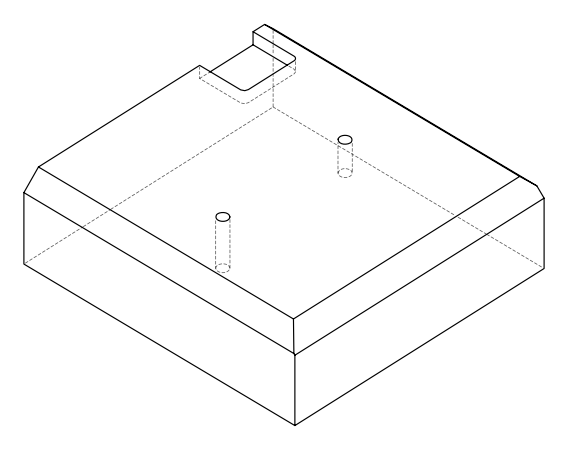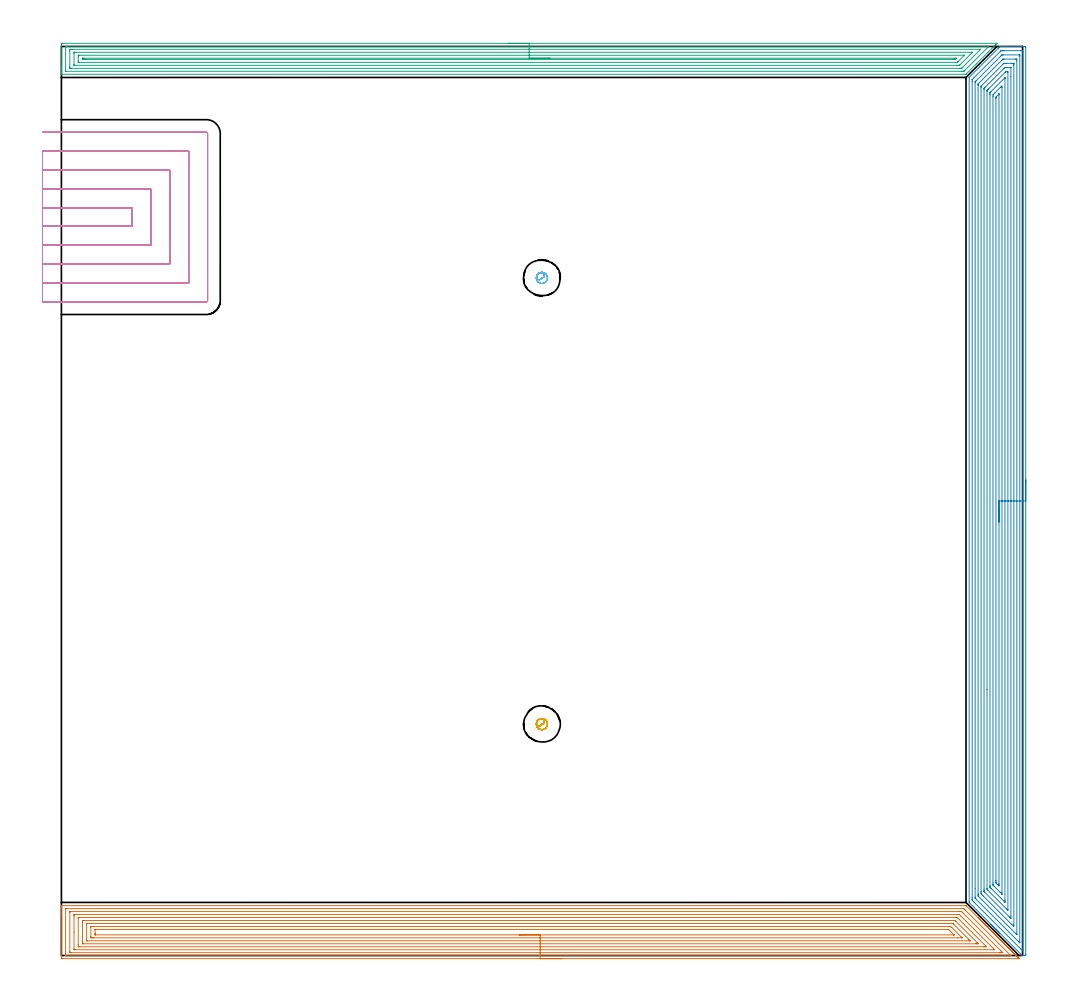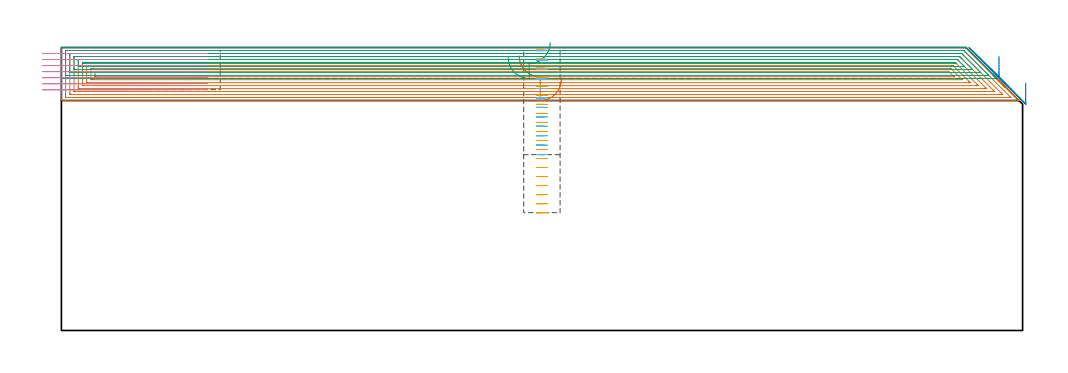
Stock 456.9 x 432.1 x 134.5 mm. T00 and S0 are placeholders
(PLAN: 6 operations, 1 tool changes, 107.7 min)
(1 AREA_MILL | FG_CHAMFER_SURFACE | UGT0205_001 | 32.35 min | 144556 mm3)
(2 AREA_MILL_1 | FG_CHAMFER_SURFACE_1 | UGT0205_001 | 33.67 min | 150943 mm3)
(3 AREA_MILL_2 | FG_CHAMFER_SURFACE_2 | UGT0205_001 | 21.2 min | 47023 mm3)
(4 MILL_SLOT | SLOT_PARTIAL_RECTANGULAR | NXT0201_011 | Follow Part, ap 3, ae 75% | 17.03 min | 139444 mm3)
(5 MILL_BLIND_HOLE_FROM_SOLID_MATERIAL | STEP1POCKET | NXT0201_011 | Spiral | 2.11 min | 18422 mm3)
(6 MILL_BLIND_HOLE_FROM_SOLID_MATERIAL_1 | STEP1POCKET_1 | NXT0201_011 | Spiral | 1.33 min | 11961 mm3)
(TOOL UGT0205_001 | Chamfer Mill 20 x 3 x 45 deg. | D20 FL50 Z2)
(TOOL NXT0201_011 | ENDMILL 12mm [2P460-1200-NA 1630] | D12 FL38 Z6)
(OP 1 AREA_MILL)
G17 G21 G94 G90
T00 M6
G54
G17 G0 G90 X237.6 Y-1.5 S1061 M3
G43 Z144.5 H0
Z119.3
G94 G1 X237.562 Z118.428 F250.
X237.448 Z117.564
X237.259 Z116.712
X236.997 Z115.88
X236.663 Z115.074
X236.26 Z114.3
X235.791 Z113.564
X235.26 Z112.872
X234.671 Z112.229
X234.028 Z111.64
X233.336 Z111.109
X232.6 Z110.64
X231.826 Z110.237
X231.02 Z109.903
X230.188 Z109.641
X229.336 Z109.452
X228.472 Z109.338
X227.6 Z109.3
X0.622 Y-1.499 Z109.301
X0.048 Y-1.493 Z109.304
X0.008 Y-1.492 Z109.306
X0. Y-0.922 Z109.876
Y19.831 Z130.626
Y22.231 Z133.026
Y22.928 Z133.728
Y23.248 Z134.047
X0.008 Y23.65 Z134.442
X0.01 Y23.697 Z134.488
X0.175 Y23.7 Z134.5
X429.557
X429.995 Y23.699 Z134.486
X430.111 Y23.59 Z134.388
X435.626 Y18.076 Z128.872
X435.734 Y17.966 Z128.766
X435.812 Y17.888 Z128.687
X435.923 Y17.779 Z128.575
X436.03 Y17.67 Z128.47
X436.11 Y17.59 Z128.39
X436.22 Y17.482 Z128.278
X436.326 Y17.375 Z128.174
X436.408 Y17.292 Z128.092
X436.517 Y17.185 Z127.981
X436.621 Y17.079 Z127.878
X436.706 Y16.994 Z127.794
X436.814 Y16.888 Z127.684
X436.917 Y16.783 Z127.583
X437.004 Y16.696 Z127.496
X437.11 Y16.591 Z127.387
X437.213 Y16.487 Z127.287
X437.302 Y16.399 Z127.198
X437.407 Y16.295 Z127.091
X437.509 Y16.191 Z126.991
X437.6 Y16.101 Z126.9
X437.704 Y15.998 Z126.794
X437.805 Y15.896 Z126.695
X437.897 Y15.803 Z126.602
X438.001 Y15.701 Z126.497
X438.1 Y15.6 Z126.399
X438.195 Y15.505 Z126.304
X438.298 Y15.404 Z126.2
X438.396 Y15.304 Z126.103
X438.493 Y15.207 Z126.007
X438.595 Y15.107 Z125.903
X438.692 Y15.008 Z125.808
X438.791 Y14.909 Z125.709
X438.891 Y14.81 Z125.606
X438.988 Y14.712 Z125.512
X439.089 Y14.611 Z125.411
X439.188 Y14.514 Z125.31
X439.284 Y14.417 Z125.216
X439.387 Y14.313 Z125.113
X439.485 Y14.217 Z125.013
X439.58 Y14.121 Z124.92
X439.685 Y14.016 Z124.815
X439.782 Y13.92 Z124.716
X439.875 Y13.825 Z124.624
X439.983 Y13.718 Z124.517
X440.079 Y13.623 Z124.419
X440.171 Y13.529 Z124.328
X440.28 Y13.42 Z124.219
X440.376 Y13.326 Z124.122
X440.467 Y13.233 Z124.033
X440.578 Y13.122 Z123.921
X440.672 Y13.029 Z123.825
X440.763 Y12.937 Z123.737
X440.876 Y12.824 Z123.623
X440.969 Y12.733 Z123.529
X441.059 Y12.642 Z123.441
X441.174 Y12.526 Z123.326
X441.266 Y12.436 Z123.232
X441.355 Y12.346 Z123.145
X441.472 Y12.228 Z123.028
X441.563 Y12.139 Z122.935
X441.65 Y12.05 Z122.849
X441.77 Y11.931 Z122.73
X441.86 Y11.842 Z122.638
X441.946 Y11.754 Z122.553
X442.068 Y11.633 Z122.432
X442.157 Y11.545 Z122.341
X442.242 Y11.458 Z122.258
X442.366 Y11.335 Z122.134
X442.453 Y11.248 Z122.045
X442.538 Y11.163 Z121.962
X442.663 Y11.037 Z121.836
X442.75 Y10.952 Z121.748
X442.834 Y10.867 Z121.666
X442.961 Y10.739 Z121.538
X443.047 Y10.655 Z121.451
X443.129 Y10.571 Z121.37
X443.259 Y10.441 Z121.24
X443.344 Y10.358 Z121.154
X443.425 Y10.275 Z121.074
X443.557 Y10.143 Z120.943
X443.641 Y10.061 Z120.857
X443.721 Y9.979 Z120.779
X443.855 Y9.845 Z120.645
X443.938 Y9.764 Z120.56
X444.017 Y9.684 Z120.483
X444.153 Y9.548 Z120.347
X444.234 Y9.467 Z120.264
X444.313 Y9.388 Z120.187
X444.451 Y9.25 Z120.049
X444.531 Y9.171 Z119.967
X444.609 Y9.092 Z119.891
X444.748 Y8.952 Z119.751
X444.828 Y8.874 Z119.67
X444.904 Y8.796 Z119.595
X445.046 Y8.654 Z119.453
X445.125 Y8.577 Z119.373
X445.2 Y8.5 Z119.299
X445.344 Y8.356 Z119.155
X445.422 Y8.28 Z119.076
X445.496 Y8.204 Z119.004
X445.642 Y8.058 Z118.857
X445.719 Y7.983 Z118.779
X445.792 Y7.909 Z118.708
X445.94 Y7.76 Z118.56
X446.015 Y7.686 Z118.483
X446.088 Y7.613 Z118.412
X446.238 Y7.463 Z118.262
X446.312 Y7.39 Z118.186
X446.383 Y7.317 Z118.116
X446.536 Y7.165 Z117.964
X446.609 Y7.093 Z117.889
X446.679 Y7.021 Z117.82
X446.834 Y6.867 Z117.666
X446.906 Y6.796 Z117.592
X446.975 Y6.725 Z117.524
X447.131 Y6.569 Z117.368
X447.203 Y6.499 Z117.295
X447.271 Y6.43 Z117.229
X447.429 Y6.271 Z117.07
X447.499 Y6.202 Z116.999
X447.567 Y6.134 Z116.933
X447.727 Y5.973 Z116.772
X447.796 Y5.905 Z116.702
X447.862 Y5.838 Z116.637
X448.025 Y5.675 Z116.474
X448.093 Y5.609 Z116.405
X448.158 Y5.542 Z116.341
X448.323 Y5.377 Z116.177
X448.39 Y5.312 Z116.108
X448.454 Y5.246 Z116.045
X448.621 Y5.08 Z115.879
X448.687 Y5.015 Z115.811
X448.75 Y4.951 Z115.75
X448.919 Y4.782 Z115.581
X448.984 Y4.718 Z115.515
X449.046 Y4.655 Z115.454
X449.217 Y4.484 Z115.283
X449.28 Y4.421 Z115.218
X449.342 Y4.359 Z115.158
X449.514 Y4.186 Z114.985
X449.577 Y4.124 Z114.921
X449.637 Y4.063 Z114.862
X449.812 Y3.888 Z114.687
X449.874 Y3.828 Z114.624
X449.933 Y3.767 Z114.566
X450.11 Y3.59 Z114.389
X450.171 Y3.531 Z114.327
X450.229 Y3.472 Z114.27
X450.408 Y3.292 Z114.091
X450.468 Y3.234 Z114.031
X450.525 Y3.176 Z113.975
X450.706 Y2.995 Z113.794
X450.764 Y2.937 Z113.734
X450.821 Y2.88 Z113.679
X451.004 Y2.697 Z113.496
X451.061 Y2.64 Z113.437
X451.116 Y2.584 Z113.383
X451.302 Y2.399 Z113.198
X451.358 Y2.343 Z113.14
X451.412 Y2.288 Z113.087
X451.6 Y2.101 Z112.9
X451.655 Y2.047 Z112.843
X451.708 Y1.992 Z112.791
X451.897 Y1.803 Z112.602
X451.952 Y1.75 Z112.547
X452.004 Y1.697 Z112.496
X452.195 Y1.505 Z112.304
X452.249 Y1.453 Z112.25
X452.3 Y1.401 Z112.2
X452.493 Y1.207 Z112.006
X452.545 Y1.156 Z111.953
X452.595 Y1.105 Z111.904
X452.791 Y0.909 Z111.708
X452.842 Y0.859 Z111.656
X452.891 Y0.809 Z111.608
X453.089 Y0.612 Z111.411
X453.139 Y0.562 Z111.359
X453.187 Y0.513 Z111.312
X453.387 Y0.314 Z111.113
X453.436 Y0.266 Z111.063
X453.483 Y0.218 Z111.017
X453.685 Y0.016 Z110.815
X453.733 Y-0.031 Z110.766
X453.779 Y-0.078 Z110.721
X453.983 Y-0.282 Z110.517
X454.029 Y-0.328 Z110.469
X454.074 Y-0.374 Z110.425
X454.28 Y-0.58 Z110.219
X454.326 Y-0.625 Z110.172
X454.37 Y-0.67 Z110.129
X454.578 Y-0.878 Z109.921
X454.623 Y-0.922 Z109.875
X454.751 Y-1.051 Z109.749
X454.876 Y-1.176 Z109.624
X455.068 Y-1.367 Z109.431
X455.174 Y-1.477 Z109.32
X455.183 Y-1.494 Z109.303
X455.174 Y-1.499 Z109.299
X454.965 Y-1.5 Z109.3
X227.6
Y-0.086 Z110.714
X2.354 Y-0.085 Z110.715
X2.245 Y-0.084 Z110.716
X2.03 Y-0.079 Z110.721
X2.009 Y-0.069 Z110.731
X2.005 Y-0.058 Z110.742
X2.002 Y-0.031 Z110.769
X2. Y0.376 Z111.176
Y0.859 Z111.659
X2.001 Y21.747 Z132.547
X2.008 Y22.231 Z133.031
X2.01 Y22.275 Z133.075
X2.191 Y22.282 Z133.082
X2.3 Y22.285 Z133.085
X428.663
X428.718 Y22.284 Z133.084
X428.827 Y22.279 Z133.079
X428.97 Y22.269 Z133.069
X429.011 Y22.231 Z133.031
X429.557 Y21.693 Z132.493
X451.004 Y0.247 Z111.047
X451.279 Y-0.031 Z110.769
X451.316 Y-0.072 Z110.728
X451.318 Y-0.077 Z110.723
X451.294 Y-0.08 Z110.72
X451.222 Y-0.084 Z110.716
X451.113 Y-0.086 Z110.714
X451.058
X227.6
Y1.328 Z112.128
X4.618 Y1.329 Z112.129
X4.196 Y1.331 Z112.131
X4.056 Y1.333 Z112.133
X4.014 Y1.335 Z112.135
X4.008 Y1.424 Z112.224
X4.004 Y1.554 Z112.354
X4.001 Y1.75 Z112.55
X4. Y1.945 Z112.745
X4.001 Y20.45 Z131.25
X4.002 Y20.643 Z131.443
X4.01 Y20.84 Z131.64
X4.019 Y20.865 Z131.665
X4.039 Y20.867 Z131.667
X4.091 Y20.87 Z131.67
X4.196 Y20.871 Z131.671
X426.876
X427.349 Y20.87 Z131.67
X427.77 Y20.867 Z131.667
X427.906 Y20.865 Z131.665
X428.053 Y20.736 Z131.536
X428.346 Y20.45 Z131.25
X428.663 Y20.137 Z130.937
X446.536 Y2.265 Z113.065
X447.05 Y1.75 Z112.55
X447.429 Y1.365 Z112.165
X447.451 Y1.335 Z112.135
X447.429 Y1.334 Z112.134
X446.957 Y1.33 Z112.13
X446.536 Y1.329 Z112.129
X446.065 Y1.328 Z112.128
X227.6
Y2.743 Z113.543
X6.774
X6.068 Y2.745 Z113.545
X6.028 Y2.747 Z113.547
X6.012 Y2.749 Z113.549
X6.009 Y2.768 Z113.568
X6.004 Y2.874 Z113.674
X6.001 Y3.087 Z113.887
X6. Y11.083 Z121.883
Y18.653 Z129.453
X6.002 Y19.106 Z129.906
X6.005 Y19.325 Z130.125
X6.01 Y19.433 Z130.233
X6.013 Y19.451 Z130.251
X6.035 Y19.453 Z130.253
X6.088 Y19.455 Z130.255
X6.877 Y19.457 Z130.257
X6.98
X426.086
X426.876 Y19.45 Z130.25
X427.68 Y18.669 Z129.469
X427.77 Y18.581 Z129.381
X442.961 Y3.389 Z114.189
X443.571 Y2.768 Z113.568
X443.583 Y2.749 Z113.549
X443.555 Y2.747 Z113.547
X443.47 Y2.745 Z113.545
X443.301 Y2.743 Z113.543
X442.961
X227.6
Y4.157 Z114.957
X8.664 Y4.158 Z114.958
X8.031 Y4.161 Z114.961
X8.019 Y4.163 Z114.963
X8.007 Y4.185 Z114.985
X8.003 Y4.421 Z115.221
X8. Y5.083 Z115.883
Y5.312 Z116.112
Y17.55 Z128.35
X8.002 Y17.779 Z128.579
X8.006 Y17.944 Z128.744
X8.01 Y18.025 Z128.825
X8.018 Y18.036 Z128.836
X8.059 Y18.039 Z128.839
X8.134 Y18.041 Z128.841
X8.399 Y18.043 Z128.843
X8.664
X424.824
X425.089 Y18.042 Z128.842
X425.722 Y18.038 Z128.838
X425.845 Y18.036 Z128.836
X425.983 Y17.912 Z128.712
X426.12 Y17.779 Z128.579
X426.876 Y17.026 Z127.826
X439.387 Y4.515 Z115.315
X439.479 Y4.421 Z115.221
X439.57 Y4.326 Z115.126
X439.722 Y4.163 Z114.963
X439.648 Y4.161 Z114.961
X439.387 Y4.159 Z114.959
X438.758 Y4.157 Z114.957
X438.493
X227.6
Y5.571 Z116.371
X10.451 Y5.572 Z116.372
X10.189 Y5.573 Z116.373
X10.072 Y5.576 Z116.376
X10.019 Y5.578 Z116.378
X10.01 Y5.604 Z116.404
X10.003 Y5.758 Z116.558
X10.001 Y6.202 Z117.002
X10. Y6.652 Z117.452
Y15.998 Z126.798
X10.002 Y16.446 Z127.246
X10.008 Y16.597 Z127.397
X10.01 Y16.619 Z127.419
X10.019 Y16.622 Z127.422
X10.056 Y16.625 Z127.425
X10.135 Y16.628 Z127.428
X10.451 Y16.629 Z127.429
X10.712
X424.195 Y16.628 Z127.428
X424.457 Y16.627 Z127.427
X424.772 Y16.623 Z127.423
X424.807 Y16.622 Z127.422
X424.861 Y16.58 Z127.38
X424.963 Y16.484 Z127.284
X425.089 Y16.363 Z127.163
X435.25 Y6.202 Z117.002
X435.812 Y5.635 Z116.435
X435.854 Y5.587 Z116.387
Y5.578 Z116.378
X435.812 Y5.577 Z116.377
X435.55 Y5.573 Z116.373
X434.919 Y5.571 Z116.371
X434.658
X227.6
Y6.985 Z117.785
X12.239 Y6.986 Z117.786
X12.131 Y6.987 Z117.787
X12.06 Y6.99 Z117.79
X12.011 Y6.992 Z117.792
X12.008 Y7.014 Z117.814
X12.004 Y7.093 Z117.893
X12.001 Y7.33 Z118.13
Y15.107 Z125.907
X12.003 Y15.167 Z125.967
X12.006 Y15.196 Z125.996
X12.009 Y15.205 Z126.005
X12.025 Y15.208 Z126.008
X12.133 Y15.213 Z126.013
X12.239 Y15.214 Z126.014
X423.302
X423.765 Y15.208 Z126.008
X423.814 Y15.176 Z125.976
X423.889 Y15.107 Z125.907
X424.195 Y14.806 Z125.606
X431.344 Y7.658 Z118.458
X431.906 Y7.093 Z117.893
X431.985 Y7.01 Z117.81
X431.998 Y6.995 Z117.795
X431.919 Y6.992 Z117.792
X431.775 Y6.988 Z117.788
X431.56 Y6.986 Z117.786
X431.452 Y6.985 Z117.785
X227.6
Y8.4 Z119.2
X15.395
X14.92
X14.499 Y8.402 Z119.202
X14.026 Y8.407 Z119.207
X14.002 Y8.874 Z119.674
X14.001 Y8.899 Z119.699
Y13.351 Z124.151
X14.026 Y13.793 Z124.593
X14.447 Y13.797 Z124.597
X14.92 Y13.799 Z124.599
X15.337 Y13.8 Z124.6
X422.408
X422.567 Y13.799 Z124.599
X422.693 Y13.796 Z124.596
X422.73 Y13.794 Z124.594
X422.76 Y13.781 Z124.581
X423.302 Y13.252 Z124.052
X427.77 Y8.783 Z119.583
X428.066 Y8.478 Z119.278
X428.131 Y8.411 Z119.211
X428.102 Y8.406 Z119.206
X428.052 Y8.404 Z119.204
X427.77 Y8.401 Z119.201
X425.983 Y8.399 Z119.199
X227.6 Y8.4 Z119.2
Y9.814 Z120.614
X16.269
X16.075 Y9.816 Z120.616
X16.028 Y9.818 Z120.618
X16.011 Y9.82 Z120.62
X16.009 Y9.835 Z120.635
X16.005 Y9.901 Z120.701
X16. Y10.468 Z121.268
Y10.655 Z121.455
X16.002 Y12.248 Z123.048
X16.007 Y12.35 Z123.15
X16.01 Y12.375 Z123.175
X16.024 Y12.379 Z123.179
X16.074 Y12.382 Z123.182
X16.285 Y12.385 Z123.185
X16.707 Y12.386 Z123.186
X421.565 Y12.385 Z123.185
X421.669 Y12.381 Z123.181
X421.692 Y12.38 Z123.18
X421.736 Y12.356 Z123.156
X421.945 Y12.152 Z122.952
X422.255 Y11.847 Z122.647
X424.255 Y9.848 Z120.648
X424.275 Y9.823 Z120.623
X424.277 Y9.818 Z120.618
X424.276 Y9.817 Z120.617
X424.25 Y9.815 Z120.615
X424.195 Y9.814 Z120.614
X424.146
X227.6
X226.728 Z120.652
X225.863 Z120.766
X225.012 Z120.954
X224.18 Z121.217
X223.374 Z121.551
X222.6 Z121.953
X221.864 Z122.422
X221.172 Z122.953
X220.529 Z123.543
X219.94 Z124.186
X219.408 Z124.878
X218.94 Z125.614
X218.537 Z126.388
X218.203 Z127.194
X217.941 Z128.026
X217.752 Z128.877
X217.638 Z129.742
X217.6 Z130.614
G0 Z144.5
M5
M2
(OP 2 AREA_MILL_1)
G17 G21 G94 G90
T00 M6
G54
G17 G0 G90 X458.4 Y226.05 S1061 M3
G43 Z144.5 H0
Z117.6
G94 G1 Y226.012 Z116.728 F250.
Y225.898 Z115.864
Y225.709 Z115.012
Y225.447 Z114.18
Y225.113 Z113.374
Y224.71 Z112.6
Y224.242 Z111.864
Y223.71 Z111.172
Y223.121 Z110.529
Y222.478 Z109.94
Y221.786 Z109.408
Y221.05 Z108.94
Y220.276 Z108.537
Y219.47 Z108.203
Y218.638 Z107.941
Y217.786 Z107.752
Y216.922 Z107.638
Y216.05 Z107.6
Y0.345
X458.397 Y0.178 Z107.603
X458.391 Y0.002 Z107.605
X458.196 Y0. Z107.8
X458.019 Z107.976
X456.752 Y0.001 Z109.246
X456.73 Y0.003 Z109.268
X456.705 Y0.006 Z109.292
X456.669 Y0.029 Z109.328
X456.508 Y0.19 Z109.488
X456.372 Y0.327 Z109.627
X456.097 Y0.603 Z109.903
X445.987 Y10.711 Z120.01
X445.943 Y10.756 Z120.055
X445.736 Y10.964 Z120.263
X445.691 Y11.008 Z120.306
X445.646 Y11.054 Z120.353
X445.441 Y11.258 Z120.558
X445.395 Y11.304 Z120.602
X445.348 Y11.352 Z120.651
X445.146 Y11.553 Z120.853
X445.098 Y11.6 Z120.899
X445.05 Y11.65 Z120.949
X444.852 Y11.848 Z121.147
X444.802 Y11.897 Z121.195
X444.752 Y11.948 Z121.247
X444.557 Y12.143 Z121.442
X444.505 Y12.193 Z121.491
X444.454 Y12.246 Z121.545
X444.262 Y12.438 Z121.737
X444.209 Y12.489 Z121.788
X444.156 Y12.544 Z121.843
X443.967 Y12.732 Z122.032
X443.913 Y12.786 Z122.084
X443.858 Y12.842 Z122.141
X443.672 Y13.027 Z122.327
X443.616 Y13.082 Z122.38
X443.56 Y13.14 Z122.439
X443.378 Y13.322 Z122.621
X443.32 Y13.378 Z122.677
X443.262 Y13.438 Z122.737
X443.083 Y13.617 Z122.916
X443.024 Y13.675 Z122.973
X442.964 Y13.736 Z123.035
X442.788 Y13.911 Z123.211
X442.727 Y13.971 Z123.269
X442.666 Y14.034 Z123.333
X442.493 Y14.206 Z123.506
X442.431 Y14.267 Z123.566
X442.368 Y14.332 Z123.631
X442.198 Y14.501 Z123.801
X442.135 Y14.564 Z123.862
X442.07 Y14.629 Z123.929
X441.904 Y14.796 Z124.095
X441.838 Y14.86 Z124.158
X431.684 Y25.015 Z134.315
X431.56 Y25.142 Z134.439
X431.507 Y25.199 Z134.492
X431.5 Y25.654 Z134.5
Y417.172
X431.504 Y417.395 Z134.489
X431.588 Y417.489 Z134.41
X445.395 Y431.296 Z120.602
X445.741 Y431.641 Z120.259
X445.941 Y431.841 Z120.059
X446.174 Y432.071 Z119.824
X446.208 Y432.097 Z119.789
X446.372 Y432.1 Z119.627
X447.173 Z118.821
X448.417 Z117.58
X448.951 Z117.043
X457.842 Z108.156
X458.111 Y432.098 Z107.886
X458.392 Y432.09 Z107.606
X458.399 Y431.808 Z107.599
X458.4 Y216.05 Z107.6
X456.986 Z109.014
Y3.274
X456.982 Y2.413 Z109.018
X456.98 Y2.385 Z109.02
X456.953 Y2.209 Z109.047
X456.741 Y2.413 Z109.259
X456.064 Y3.086 Z109.936
X455.843 Y3.307 Z110.157
X433.836 Y25.314 Z132.164
X433.498 Y25.654 Z132.502
X432.947 Y26.214 Z133.053
X432.918 Y26.548 Z133.082
X432.916 Y26.579 Z133.084
X432.914 Y27.442 Z133.086
Y415.385
X432.916 Y416.279 Z133.084
X432.917 Y416.309 Z133.083
X432.921 Y416.341 Z133.079
X432.947 Y416.386 Z133.053
X433.78 Y417.23 Z132.22
X446.284 Y429.734 Z119.716
X446.568 Y430.009 Z119.432
X446.648 Y430.086 Z119.352
X446.768 Y430.094 Z119.232
X447.173 Y430.098 Z118.827
X447.651 Y430.1 Z118.349
X448.062 Z117.938
X456.064 Y430.099 Z109.936
X456.545 Y430.097 Z109.455
X456.953 Y430.09 Z109.047
X456.983 Y429.687 Z109.017
X456.984 Y429.655 Z109.016
X456.986 Y428.793 Z109.014
Y216.05
X455.572 Z110.428
X455.571 Y6.883 Z110.429
X455.57 Y6.485 Z110.43
X455.566 Y6.085 Z110.434
X455.565 Y6.049 Z110.435
X455.53 Y6.079 Z110.47
X455.448 Y6.155 Z110.552
X455.327 Y6.274 Z110.674
X455.174 Y6.425 Z110.826
X434.726 Y26.874 Z131.274
X434.444 Y27.16 Z131.556
X434.374 Y27.233 Z131.626
X434.342 Y27.269 Z131.658
X434.335 Y27.31 Z131.665
X434.333 Y27.442 Z131.667
X434.33 Y27.84 Z131.67
X434.328 Y31.749 Z131.672
X434.329 Y414.89 Z131.671
X434.331 Y415.137 Z131.669
X434.333 Y415.261 Z131.667
X434.335 Y415.318 Z131.665
X434.392 Y415.385 Z131.608
X434.556 Y415.555 Z131.444
X434.726 Y415.726 Z131.274
X435.001 Y416.002 Z130.999
X446.59 Y427.591 Z119.41
X446.901 Y427.899 Z119.099
X447.04 Y428.028 Z118.96
X447.108 Y428.09 Z118.892
X447.173 Y428.092 Z118.827
X447.863 Y428.099 Z118.137
X455.174 Y428.1 Z110.826
X455.374 Y428.099 Z110.626
X455.507 Y428.095 Z110.493
X455.555 Y428.09 Z110.445
X455.566 Y428.086 Z110.434
X455.567 Y428.079 Z110.433
X455.57 Y428.032 Z110.43
X455.571 Y427.899 Z110.429
X455.572 Y427.5 Z110.428
Y216.05
X454.157 Z111.843
Y10.15
X454.156 Y9.996 Z111.844
X454.153 Y9.92 Z111.847
X454.151 Y9.911 Z111.849
X454.149 Y9.91 Z111.851
X454.118 Y9.938 Z111.882
X453.591 Y10.458 Z112.409
X435.912 Y28.138 Z130.088
X435.814 Y28.24 Z130.186
X435.767 Y28.293 Z130.233
X435.75 Y28.316 Z130.251
X435.748 Y28.336 Z130.252
X435.743 Y29.1 Z130.257
Y29.229
Y413.597
X435.744 Y413.98 Z130.256
X435.747 Y414.171 Z130.253
X435.75 Y414.264 Z130.25
X435.759 Y414.299 Z130.241
X435.781 Y414.324 Z130.219
X435.941 Y414.491 Z130.059
X447.173 Y425.724 Z118.827
X447.367 Y425.916 Z118.633
X447.468 Y426.012 Z118.532
X447.53 Y426.069 Z118.47
X447.57 Y426.09 Z118.43
X447.623 Y426.092 Z118.377
X448.073 Y426.1 Z117.927
X453.408 Z112.592
X453.839 Y426.095 Z112.161
X454.055 Y426.09 Z111.945
X454.151 Y426.085 Z111.849
X454.157 Y425.218 Z111.843
Y216.05
X452.743 Z113.257
X452.742 Y14.691 Z113.258
X452.738 Y14.034 Z113.262
X452.736 Y13.804 Z113.264
X452.507 Y13.997 Z113.493
X452.466 Y14.034 Z113.534
X451.618 Y14.88 Z114.382
X438.162 Y28.336 Z127.838
X437.393 Y29.108 Z128.607
X437.274 Y29.229 Z128.726
X437.164 Y29.353 Z128.836
X437.162 Y29.462 Z128.838
X437.158 Y30.123 Z128.842
X437.157 Y30.36 Z128.843
Y412.703
X437.158 Y412.939 Z128.842
X437.162 Y413.177 Z128.838
X437.164 Y413.242 Z128.836
X437.183 Y413.273 Z128.817
X437.238 Y413.332 Z128.762
X437.393 Y413.494 Z128.607
X447.696 Y423.797 Z118.304
X447.819 Y423.918 Z118.181
X447.918 Y424.013 Z118.082
X447.983 Y424.073 Z118.017
X448.062 Y424.09 Z117.938
X448.288 Y424.096 Z117.712
X448.951 Y424.1 Z117.049
X449.173 Z116.827
X451.841 Z114.159
X452.507 Y424.099 Z113.493
X452.733 Y424.097 Z113.267
X452.739 Y424.091 Z113.261
X452.741 Y424.089 Z113.259
X452.743 Y423.43 Z113.257
Y423.193
Y216.05
X451.329 Z114.671
Y18.503
X451.327 Y17.902 Z114.673
X451.324 Y17.699 Z114.676
X451.322 Y17.644 Z114.678
X451.2 Y17.759 Z114.8
X451.012 Y17.94 Z114.988
X450.729 Y18.219 Z115.271
X438.825 Y30.123 Z127.175
X438.71 Y30.244 Z127.29
X438.619 Y30.341 Z127.381
X438.578 Y30.392 Z127.422
X438.577 Y30.426 Z127.423
X438.573 Y30.725 Z127.427
X438.572 Y31.017 Z127.428
X438.571 Y31.62 Z127.429
X438.572 Y411.809 Z127.428
X438.574 Y412.111 Z127.426
X438.576 Y412.186 Z127.424
X438.578 Y412.219 Z127.422
X438.596 Y412.24 Z127.404
X438.668 Y412.315 Z127.332
X439.051 Y412.703 Z126.949
X448.062 Y421.714 Z117.938
X448.336 Y421.984 Z117.664
X448.415 Y422.059 Z117.585
X448.446 Y422.087 Z117.554
X448.502 Y422.093 Z117.498
X448.951 Y422.098 Z117.049
X449.385 Y422.1 Z116.615
X450.274 Z115.726
X450.729 Z115.271
X451.164 Y422.099 Z114.836
X451.305 Y422.093 Z114.695
X451.318 Y422.091 Z114.682
X451.322 Y422.079 Z114.678
X451.325 Y422.032 Z114.675
X451.328 Y421.934 Z114.672
X451.329 Y417.836 Z114.671
Y216.05
X449.915 Z116.085
X449.914 Y21.928 Z116.086
X449.912 Y21.778 Z116.088
X449.907 Y21.502 Z116.093
X449.84 Y21.565 Z116.16
X449.32 Y22.078 Z116.68
X440.381 Y31.017 Z125.619
X440.06 Y31.345 Z125.94
X439.996 Y31.413 Z126.004
X439.989 Y31.686 Z126.011
X439.986 Y31.836 Z126.014
X439.985 Y126.495 Z126.015
X439.986 Y410.915 Z126.014
X439.987 Y410.989 Z126.013
X439.99 Y411.065 Z126.01
X439.998 Y411.188 Z126.002
X440.06 Y411.255 Z125.94
X440.334 Y411.534 Z125.666
X440.607 Y411.809 Z125.393
X440.778 Y411.981 Z125.222
X448.652 Y419.854 Z117.348
X448.803 Y420.003 Z117.197
X448.853 Y420.05 Z117.147
X448.893 Y420.084 Z117.107
X448.951 Y420.09 Z117.049
X449.6 Y420.095 Z116.4
X449.84 Y420.09 Z116.16
X449.908 Y420.071 Z116.092
X449.912 Y419.929 Z116.088
X449.914 Y419.854 Z116.086
X449.915 Y216.05 Z116.085
X448.5 Z117.5
Y26.107
X448.499 Y25.654 Z117.501
X448.496 Y25.427 Z117.504
X448.494 Y25.387 Z117.506
X448.488 Y25.37 Z117.512
X448.435 Y25.421 Z117.565
X448.194 Y25.654 Z117.806
X441.936 Y31.911 Z124.064
X441.838 Y32.01 Z124.162
X441.445 Y32.413 Z124.555
X441.406 Y32.466 Z124.594
X441.404 Y32.541 Z124.596
X441.401 Y32.658 Z124.599
X441.4 Y32.805 Z124.6
Y33.246
Y409.128
X441.401 Y409.567 Z124.599
X441.405 Y410.022 Z124.595
X441.406 Y410.127 Z124.594
X441.463 Y410.205 Z124.537
X441.558 Y410.303 Z124.442
X441.838 Y410.59 Z124.162
X448.42 Y417.173 Z117.58
X448.448 Y417.199 Z117.552
X448.466 Y417.214 Z117.534
X448.491 Y417.232 Z117.509
X448.495 Y417.205 Z117.505
X448.497 Y417.173 Z117.503
X448.5 Y416.932 Z117.5
Y416.732
Y216.05
X447.086 Z118.914
Y30.123
X447.082 Y29.321 Z118.918
X447.079 Y29.229 Z118.921
X447.077 Z118.923
X447.069 Z118.931
X446.284 Y30.012 Z119.716
X446.173 Y30.123 Z119.827
X443.491 Y32.805 Z122.509
X443.364 Y32.932 Z122.636
X443.108 Y33.192 Z122.892
X442.934 Y33.371 Z123.066
X442.82 Y33.492 Z123.18
X442.819 Y33.512 Z123.181
X442.815 Y33.611 Z123.185
X442.814 Y33.699 Z123.186
Y34.506
Y408.234
X442.82 Y409.034 Z123.18
X442.831 Y409.128 Z123.169
X443.667 Y409.971 Z122.333
X446.284 Y412.588 Z119.716
X446.4 Y412.703 Z119.6
X446.466 Y412.768 Z119.534
X446.793 Y413.085 Z119.207
X447.079 Y413.339 Z118.921
X447.085 Y412.791 Z118.915
X447.086 Y412.703 Z118.914
Y216.05
X445.672 Z120.328
Y34.314
X445.671 Y33.699 Z120.329
X445.669 Y33.423 Z120.331
X445.665 Y33.142 Z120.335
X445.658 Y33.099 Z120.342
X445.604 Y33.149 Z120.396
X445.511 Y33.238 Z120.489
X445.395 Y33.352 Z120.605
X445.047 Y33.699 Z120.953
X444.505 Y34.243 Z121.495
X444.332 Y34.421 Z121.668
X444.248 Y34.51 Z121.752
X444.235 Y34.593 Z121.765
X444.232 Y34.868 Z121.768
X444.229 Y35.487 Z121.771
X444.228 Y35.766 Z121.772
Y407.34
X444.229 Y407.618 Z121.771
X444.233 Y407.926 Z121.768
X444.235 Y408.075 Z121.765
X444.382 Y408.234 Z121.618
X444.443 Y408.297 Z121.557
X444.505 Y408.36 Z121.495
X445.395 Y409.249 Z120.605
X445.455 Y409.309 Z120.545
X445.575 Y409.426 Z120.425
X445.656 Y409.5 Z120.344
X445.668 Y409.509 Z120.332
X445.669 Y409.508 Z120.331
X445.671 Y409.486 Z120.329
X445.672 Y409.407 Z120.328
Y409.128
Y216.05
Y215.178 Z120.366
Y214.314 Z120.48
Y213.462 Z120.669
Y212.63 Z120.931
Y211.824 Z121.265
Y211.05 Z121.668
Y210.314 Z122.136
Y209.622 Z122.668
Y208.979 Z123.257
Y208.39 Z123.9
Y207.858 Z124.592
Y207.39 Z125.328
Y206.987 Z126.102
Y206.653 Z126.908
Y206.391 Z127.74
Y206.202 Z128.591
Y206.088 Z129.456
Y206.05 Z130.328
G0 Z144.5
M5
M2
(OP 3 AREA_MILL_2)
G17 G21 G94 G90
T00 M6
G54
G17 G0 G90 X212.35 Y433.6 S1061 M3
G43 Z144.5 H0
Z129.8
G94 G1 X212.388 Z128.928 F250.
X212.502 Z128.063
X212.691 Z127.212
X212.953 Z126.38
X213.287 Z125.574
X213.69 Z124.8
X214.159 Z124.064
X214.69 Z123.372
X215.279 Z122.729
X215.922 Z122.139
X216.614 Z121.608
X217.35 Z121.14
X218.124 Z120.737
X218.93 Z120.403
X219.762 Z120.141
X220.614 Z119.952
X221.479 Z119.838
X222.35 Z119.8
X444.668 Y433.599 Z119.799
X444.683 Y433.594 Z119.803
X444.668 Y433.572 Z119.826
X444.5 Y433.399 Z120.
X444.422 Y433.322 Z120.078
X443.911 Y432.809 Z120.586
X443.754 Y432.653 Z120.744
X443.625 Y432.524 Z120.874
X443.474 Y432.372 Z121.024
X443.327 Y432.225 Z121.172
X443.178 Y432.077 Z121.321
X443.036 Y431.934 Z121.461
X442.899 Y431.797 Z121.6
X442.731 Y431.63 Z121.768
X440.496 Y429.395 Z124.003
X434.9 Y423.799 Z129.599
X430.14 Y419.041 Z134.358
X429.995 Y418.904 Z134.489
X429.768 Y418.9 Z134.5
X0.181
X0.01 Y418.903 Z134.488
X0.005 Y418.958 Z134.434
X0.001 Y419.042 Z134.35
X0. Y419.186 Z134.213
Y419.422 Z133.978
Y420.129 Z133.266
Y421.357 Z132.04
Y421.878 Z131.517
Y422.492 Z130.904
X0.001 Y432.633 Z120.765
X0.006 Y433.246 Z120.152
X0.01 Y433.593 Z119.804
X0.269 Y433.597 Z119.802
X0.628 Y433.6 Z119.8
X222.35
Y432.186 Z121.214
X440.312 Y432.185 Z121.215
X440.496
X440.689 Y432.182 Z121.218
X440.816 Y432.179 Z121.221
X440.758 Y432.116 Z121.284
X440.602 Y431.954 Z121.446
X440.496 Y431.846 Z121.554
X440.32 Y431.669 Z121.731
X429.267 Y420.618 Z132.782
X429.135 Y420.488 Z132.912
X429.026 Y420.385 Z133.015
X428.957 Y420.321 Z133.079
X428.874 Y420.319 Z133.081
X428.682 Y420.316 Z133.084
X427.98 Y420.314 Z133.086
X427.79
X2.225 Y420.315 Z133.085
X2.06 Y420.318 Z133.082
X2.02 Y420.321 Z133.079
X2.01 Y420.323 Z133.077
X2.006 Y420.335 Z133.065
X2.003 Y420.368 Z133.032
X2. Y420.535 Z132.865
Y431.903 Z121.497
X2.003 Y432.039 Z121.361
X2.007 Y432.147 Z121.253
X2.01 Y432.177 Z121.223
X2.022 Y432.179 Z121.221
X2.064 Y432.182 Z121.218
X2.416 Y432.185 Z121.215
X2.606 Y432.186 Z121.214
X222.35
Y430.772 Z122.628
X436.768 Y430.771 Z122.629
X436.826 Y430.77 Z122.63
X436.92 Y430.767 Z122.633
X436.944 Y430.765 Z122.635
X436.934 Y430.745 Z122.655
X436.92 Y430.722 Z122.678
X436.871 Y430.671 Z122.729
X436.823 Y430.623 Z122.777
X428.029 Y421.829 Z131.571
X427.98 Y421.782 Z131.618
X427.928 Y421.739 Z131.661
X427.886 Y421.735 Z131.665
X427.794 Y421.732 Z131.668
X427.609 Y421.73 Z131.67
X427.238 Y421.729 Z131.671
X427.086 Y421.728 Z131.672
X4.946 Y421.729 Z131.671
X4.204 Y421.732 Z131.668
X4.052 Y421.734 Z131.666
X4.016 Y421.735 Z131.665
X4.01 Y421.759 Z131.641
X4.005 Y421.811 Z131.589
X4.002 Y421.878 Z131.522
X4. Y422.077 Z131.323
Y422.752 Z130.648
Y429.947 Z123.453
X4.005 Y430.623 Z122.777
X4.008 Y430.722 Z122.678
X4.011 Y430.765 Z122.635
X4.056 Y430.767 Z122.633
X4.204 Y430.769 Z122.631
X4.946 Y430.771 Z122.629
X5.098 Y430.772 Z122.628
X222.35
Y429.357 Z124.043
X432.45
X432.85 Y429.356 Z124.044
X432.975 Y429.353 Z124.047
X433.03 Y429.35 Z124.05
X433.083 Y429.343 Z124.057
X433.045 Y429.301 Z124.099
X432.978 Y429.231 Z124.169
X432.625 Y428.874 Z124.526
X432.538 Y428.787 Z124.613
X427.233 Y423.483 Z129.917
X427.086 Y423.339 Z130.061
X426.881 Y423.15 Z130.25
X426.682 Y423.147 Z130.253
X426.192 Y423.144 Z130.256
X425.792 Y423.143 Z130.257
X6.148
X6.098 Y423.144 Z130.256
X6.045 Y423.147 Z130.253
X6.01 Y423.149 Z130.251
X6.009 Y423.196 Z130.204
X6. Y423.619 Z129.781
Y428.866 Z124.534
X6.01 Y429.306 Z124.094
X6.016 Y429.351 Z124.049
X6.095 Y429.353 Z124.047
X6.227 Y429.356 Z124.044
X6.392 Y429.357 Z124.043
X6.886
X222.35
Y427.943 Z125.457
X428.932 Y427.942 Z125.458
X429.19 Y427.936 Z125.464
X429.225 Y427.933 Z125.467
X429.215 Y427.919 Z125.481
X429.199 Y427.9 Z125.5
X429.089 Y427.788 Z125.612
X428.982 Y427.68 Z125.72
X426.192 Y424.89 Z128.51
X425.993 Y424.695 Z128.705
X425.891 Y424.598 Z128.802
X425.861 Y424.571 Z128.829
X425.819 Y424.564 Z128.836
X425.716 Y424.562 Z128.838
X425.297 Y424.557 Z128.843
X8.617
X8.24 Y424.559 Z128.841
X8.052 Y424.562 Z128.838
X8.013 Y424.564 Z128.836
X8.009 Y424.595 Z128.805
X8.006 Y424.65 Z128.75
X8. Y425.16 Z128.24
Y427.125 Z126.275
X8.002 Y427.782 Z125.618
X8.006 Y427.878 Z125.522
X8.01 Y427.93 Z125.47
X8.048 Y427.936 Z125.464
X8.731 Y427.943 Z125.457
X222.35
Y426.529 Z126.871
X424.403
X425.013 Y426.528 Z126.872
X425.238 Y426.525 Z126.875
X425.297 Y426.522 Z126.878
X425.357 Y426.516 Z126.884
X425.327 Y426.48 Z126.92
X425.297 Y426.446 Z126.954
X425.199 Y426.347 Z127.053
X425.102 Y426.25 Z127.15
X424.869 Y426.023 Z127.377
X424.831 Y425.99 Z127.41
X424.814 Y425.978 Z127.422
X424.783 Y425.976 Z127.424
X424.687 Y425.973 Z127.427
X424.403 Y425.971 Z127.429
X423.795
X11.356
X10.747 Y425.972 Z127.428
X10.462 Y425.974 Z127.426
X10.178 Y425.978 Z127.422
X10.01 Y425.985 Z127.415
X10.006 Y426.099 Z127.301
Y426.25 Z127.15
X10.01 Y426.476 Z126.924
X10.015 Y426.522 Z126.878
X10.082 Y426.525 Z126.875
X10.179 Y426.527 Z126.873
X10.462 Y426.529 Z126.871
X11.071
X222.35
X223.222 Z126.909
X224.087 Z127.023
X224.938 Z127.212
X225.77 Z127.474
X226.576 Z127.808
X227.35 Z128.211
X228.086 Z128.68
X228.778 Z129.211
X229.421 Z129.8
X230.011 Z130.443
X230.542 Z131.135
X231.01 Z131.871
X231.413 Z132.645
X231.747 Z133.451
X232.009 Z134.283
X232.198 Z135.135
X232.312 Z135.999
X232.35 Z136.871
G0 Z144.5
M5
M2
(OP 4 MILL_SLOT)
G17 G21 G94 G90
T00 M6
G54
G17 G0 G90 X-9. Y346.7 S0 M3
G43 Z144.5 H1
Z131.643
G94 G1 X-6. F250.
X33.5 F500.
Y355.3
X-6.
X-9. F250.
Y337.7
X-6.
X42.5 F500.
Y364.3
X-6.
X-9. F250.
Y328.7
X-6.
X51.5 F500.
Y373.3
X-6.
X-9. F250.
Y319.7
X-6.
X60.5 F500.
Y382.3
X-6.
X-9. F250.
Y310.7
X-6.
X68.9 F500.
G3 X69.5 Y311.3 R0.6
G1 Y390.7
G3 X68.9 Y391.3 R0.6
G1 X-6.
X-9. F250.
G0 Y346.7 Z128.786
G1 X-6.
X33.5 F500.
Y355.3
X-6.
X-9. F250.
Y337.7
X-6.
X42.5 F500.
Y364.3
X-6.
X-9. F250.
Y328.7
X-6.
X51.5 F500.
Y373.3
X-6.
X-9. F250.
Y319.7
X-6.
X60.5 F500.
Y382.3
X-6.
X-9. F250.
Y310.7
X-6.
X68.9 F500.
G3 X69.5 Y311.3 R0.6
G1 Y390.7
G3 X68.9 Y391.3 R0.6
G1 X-6.
X-9. F250.
G0 Y346.7 Z125.929
G1 X-6.
X33.5 F500.
Y355.3
X-6.
X-9. F250.
Y337.7
X-6.
X42.5 F500.
Y364.3
X-6.
X-9. F250.
Y328.7
X-6.
X51.5 F500.
Y373.3
X-6.
X-9. F250.
Y319.7
X-6.
X60.5 F500.
Y382.3
X-6.
X-9. F250.
Y310.7
X-6.
X68.9 F500.
G3 X69.5 Y311.3 R0.6
G1 Y390.7
G3 X68.9 Y391.3 R0.6
G1 X-6.
X-9. F250.
G0 Y346.7 Z123.071
G1 X-6.
X33.5 F500.
Y355.3
X-6.
X-9. F250.
Y337.7
X-6.
X42.5 F500.
Y364.3
X-6.
X-9. F250.
Y328.7
X-6.
X51.5 F500.
Y373.3
X-6.
X-9. F250.
Y319.7
X-6.
X60.5 F500.
Y382.3
X-6.
X-9. F250.
Y310.7
X-6.
X68.9 F500.
G3 X69.5 Y311.3 R0.6
G1 Y390.7
G3 X68.9 Y391.3 R0.6
G1 X-6.
X-9. F250.
G0 Y346.7 Z120.214
G1 X-6.
X33.5 F500.
Y355.3
X-6.
X-9. F250.
Y337.7
X-6.
X42.5 F500.
Y364.3
X-6.
X-9. F250.
Y328.7
X-6.
X51.5 F500.
Y373.3
X-6.
X-9. F250.
Y319.7
X-6.
X60.5 F500.
Y382.3
X-6.
X-9. F250.
Y310.7
X-6.
X68.9 F500.
G3 X69.5 Y311.3 R0.6
G1 Y390.7
G3 X68.9 Y391.3 R0.6
G1 X-6.
X-9. F250.
G0 Y346.7 Z117.357
G1 X-6.
X33.5 F500.
Y355.3
X-6.
X-9. F250.
Y337.7
X-6.
X42.5 F500.
Y364.3
X-6.
X-9. F250.
Y328.7
X-6.
X51.5 F500.
Y373.3
X-6.
X-9. F250.
Y319.7
X-6.
X60.5 F500.
Y382.3
X-6.
X-9. F250.
Y310.7
X-6.
X68.9 F500.
G3 X69.5 Y311.3 R0.6
G1 Y390.7
G3 X68.9 Y391.3 R0.6
G1 X-6.
X-9. F250.
G0 Y346.7 Z114.5
G1 X-6.
X33.5 F500.
Y355.3
X-6.
X-9. F250.
Y337.7
X-6.
X42.5 F500.
Y364.3
X-6.
X-9. F250.
Y328.7
X-6.
X51.5 F500.
Y373.3
X-6.
X-9. F250.
Y319.7
X-6.
X60.5 F500.
Y382.3
X-6.
X-9. F250.
Y310.7
X-6.
X68.9 F500.
G3 X69.5 Y311.3 R0.6
G1 Y390.7
G3 X68.9 Y391.3 R0.6
G1 X-6.
X-9. F250.
G0 Z144.5
M5
M2
(OP 5 MILL_BLIND_HOLE_FROM_SOLID_MATERIAL)
G17 G21 G94 G90
T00 M6
G54
G17 G0 G90 X228.4 Y110. S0 M3
G43 Z144.5 H1
Z133.211
G94 G3 X228.814 Y112.236 R1.156 F250.
X225.926 Y110.95 R2.236
X227.45 Y107.526 R2.65
X225.926 Y110.95 R-2.65
X226.688 Y109.238 R1.325
X228.4 Y110. R1.325
G0 Z128.921
G3 X228.814 Y112.236 R1.156
X225.926 Y110.95 R2.236
X227.45 Y107.526 R2.65
X225.926 Y110.95 R-2.65
X226.688 Y109.238 R1.325
X228.4 Y110. R1.325
G0 Z124.632
G3 X228.814 Y112.236 R1.156
X225.926 Y110.95 R2.236
X227.45 Y107.526 R2.65
X225.926 Y110.95 R-2.65
X226.688 Y109.238 R1.325
X228.4 Y110. R1.325
G0 Z120.342
G3 X228.814 Y112.236 R1.156
X225.926 Y110.95 R2.236
X227.45 Y107.526 R2.65
X225.926 Y110.95 R-2.65
X226.688 Y109.238 R1.325
X228.4 Y110. R1.325
G0 Z116.053
G3 X228.814 Y112.236 R1.156
X225.926 Y110.95 R2.236
X227.45 Y107.526 R2.65
X225.926 Y110.95 R-2.65
X226.688 Y109.238 R1.325
X228.4 Y110. R1.325
G0 Z111.763
G3 X228.814 Y112.236 R1.156
X225.926 Y110.95 R2.236
X227.45 Y107.526 R2.65
X225.926 Y110.95 R-2.65
X226.688 Y109.238 R1.325
X228.4 Y110. R1.325
G0 Z107.474
G3 X228.814 Y112.236 R1.156
X225.926 Y110.95 R2.236
X227.45 Y107.526 R2.65
X225.926 Y110.95 R-2.65
X226.688 Y109.238 R1.325
X228.4 Y110. R1.325
G0 Z103.184
G3 X228.814 Y112.236 R1.156
X225.926 Y110.95 R2.236
X227.45 Y107.526 R2.65
X225.926 Y110.95 R-2.65
X226.688 Y109.238 R1.325
X228.4 Y110. R1.325
G0 Z98.895
G3 X228.814 Y112.236 R1.156
X225.926 Y110.95 R2.236
X227.45 Y107.526 R2.65
X225.926 Y110.95 R-2.65
X226.688 Y109.238 R1.325
X228.4 Y110. R1.325
G0 Z94.605
G3 X228.814 Y112.236 R1.156
X225.926 Y110.95 R2.236
X227.45 Y107.526 R2.65
X225.926 Y110.95 R-2.65
X226.688 Y109.238 R1.325
X228.4 Y110. R1.325
G0 Z90.316
G3 X228.814 Y112.236 R1.156
X225.926 Y110.95 R2.236
X227.45 Y107.526 R2.65
X225.926 Y110.95 R-2.65
X226.688 Y109.238 R1.325
X228.4 Y110. R1.325
G0 Z86.026
G3 X228.814 Y112.236 R1.156
X225.926 Y110.95 R2.236
X227.45 Y107.526 R2.65
X225.926 Y110.95 R-2.65
X226.688 Y109.238 R1.325
X228.4 Y110. R1.325
G0 Z81.737
G3 X228.814 Y112.236 R1.156
X225.926 Y110.95 R2.236
X227.45 Y107.526 R2.65
X225.926 Y110.95 R-2.65
X226.688 Y109.238 R1.325
X228.4 Y110. R1.325
G0 Z77.447
G3 X228.814 Y112.236 R1.156
X225.926 Y110.95 R2.236
X227.45 Y107.526 R2.65
X225.926 Y110.95 R-2.65
X226.688 Y109.238 R1.325
X228.4 Y110. R1.325
G0 Z73.158
G3 X228.814 Y112.236 R1.156
X225.926 Y110.95 R2.236
X227.45 Y107.526 R2.65
X225.926 Y110.95 R-2.65
X226.688 Y109.238 R1.325
X228.4 Y110. R1.325
G0 Z68.868
G3 X228.814 Y112.236 R1.156
X225.926 Y110.95 R2.236
X227.45 Y107.526 R2.65
X225.926 Y110.95 R-2.65
X226.688 Y109.238 R1.325
X228.4 Y110. R1.325
G0 Z64.579
G3 X228.814 Y112.236 R1.156
X225.926 Y110.95 R2.236
X227.45 Y107.526 R2.65
X225.926 Y110.95 R-2.65
X226.688 Y109.238 R1.325
X228.4 Y110. R1.325
G0 Z60.289
G3 X228.814 Y112.236 R1.156
X225.926 Y110.95 R2.236
X227.45 Y107.526 R2.65
X225.926 Y110.95 R-2.65
X226.688 Y109.238 R1.325
X228.4 Y110. R1.325
G0 Z56.
G3 X228.814 Y112.236 R1.156
X225.926 Y110.95 R2.236
X227.45 Y107.526 R2.65
X225.926 Y110.95 R-2.65
X226.688 Y109.238 R1.325
X228.4 Y110. R1.325
G0 Z144.5
M5
M2
(OP 6 MILL_BLIND_HOLE_FROM_SOLID_MATERIAL_1)
G17 G21 G94 G90
T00 M6
G54
G17 G0 G90 X228.4 Y322.1 S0 M3
G43 Z144.5 H1
Z133.008
G94 G3 X228.814 Y324.336 R1.156 F250.
X225.926 Y323.05 R2.236
X227.45 Y319.626 R2.65
X225.926 Y323.05 R-2.65
X226.688 Y321.338 R1.325
X228.4 Y322.1 R1.325
G0 Z128.517
G3 X228.814 Y324.336 R1.156
X225.926 Y323.05 R2.236
X227.45 Y319.626 R2.65
X225.926 Y323.05 R-2.65
X226.688 Y321.338 R1.325
X228.4 Y322.1 R1.325
G0 Z124.025
G3 X228.814 Y324.336 R1.156
X225.926 Y323.05 R2.236
X227.45 Y319.626 R2.65
X225.926 Y323.05 R-2.65
X226.688 Y321.338 R1.325
X228.4 Y322.1 R1.325
G0 Z119.533
G3 X228.814 Y324.336 R1.156
X225.926 Y323.05 R2.236
X227.45 Y319.626 R2.65
X225.926 Y323.05 R-2.65
X226.688 Y321.338 R1.325
X228.4 Y322.1 R1.325
G0 Z115.042
G3 X228.814 Y324.336 R1.156
X225.926 Y323.05 R2.236
X227.45 Y319.626 R2.65
X225.926 Y323.05 R-2.65
X226.688 Y321.338 R1.325
X228.4 Y322.1 R1.325
G0 Z110.55
G3 X228.814 Y324.336 R1.156
X225.926 Y323.05 R2.236
X227.45 Y319.626 R2.65
X225.926 Y323.05 R-2.65
X226.688 Y321.338 R1.325
X228.4 Y322.1 R1.325
G0 Z106.058
G3 X228.814 Y324.336 R1.156
X225.926 Y323.05 R2.236
X227.45 Y319.626 R2.65
X225.926 Y323.05 R-2.65
X226.688 Y321.338 R1.325
X228.4 Y322.1 R1.325
G0 Z101.567
G3 X228.814 Y324.336 R1.156
X225.926 Y323.05 R2.236
X227.45 Y319.626 R2.65
X225.926 Y323.05 R-2.65
X226.688 Y321.338 R1.325
X228.4 Y322.1 R1.325
G0 Z97.075
G3 X228.814 Y324.336 R1.156
X225.926 Y323.05 R2.236
X227.45 Y319.626 R2.65
X225.926 Y323.05 R-2.65
X226.688 Y321.338 R1.325
X228.4 Y322.1 R1.325
G0 Z92.583
G3 X228.814 Y324.336 R1.156
X225.926 Y323.05 R2.236
X227.45 Y319.626 R2.65
X225.926 Y323.05 R-2.65
X226.688 Y321.338 R1.325
X228.4 Y322.1 R1.325
G0 Z88.092
G3 X228.814 Y324.336 R1.156
X225.926 Y323.05 R2.236
X227.45 Y319.626 R2.65
X225.926 Y323.05 R-2.65
X226.688 Y321.338 R1.325
X228.4 Y322.1 R1.325
G0 Z83.6
G3 X228.814 Y324.336 R1.156
X225.926 Y323.05 R2.236
X227.45 Y319.626 R2.65
X225.926 Y323.05 R-2.65
X226.688 Y321.338 R1.325
X228.4 Y322.1 R1.325
G0 Z144.5
M5
M2
